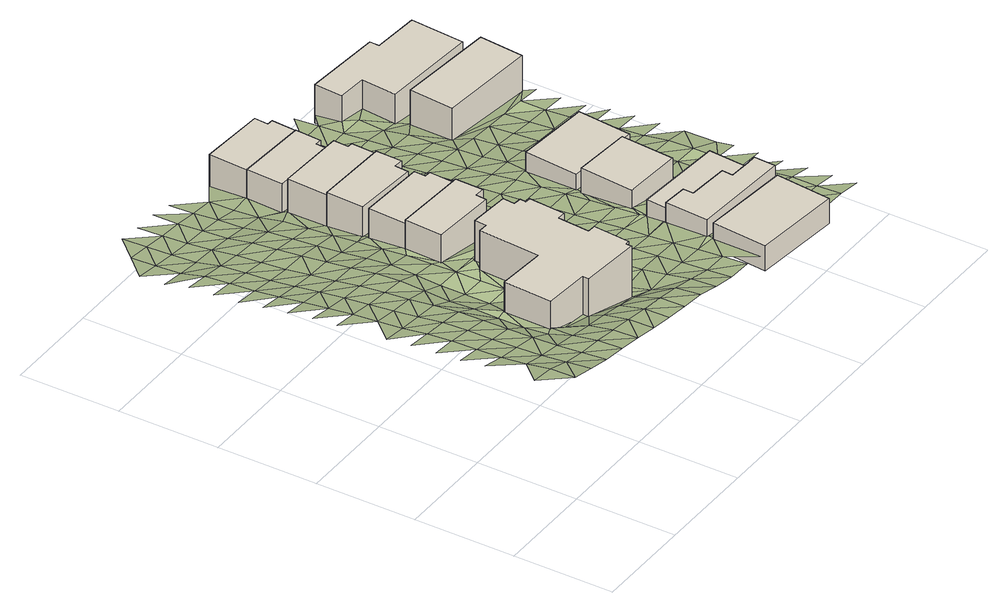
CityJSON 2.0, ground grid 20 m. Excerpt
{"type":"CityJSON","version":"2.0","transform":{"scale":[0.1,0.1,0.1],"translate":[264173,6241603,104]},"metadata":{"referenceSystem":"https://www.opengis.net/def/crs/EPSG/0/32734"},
"CityObjects":{
"building1":{"type":"Building","attributes":{"address":"50 Kylemore Road Universtity Estate Cape Town","building":"house","building:levels":"3","footprint":{"type":"Polygon"},"plus_code":"C9XHX4XH+X6W","ground_height":115.5,"building_height":9.7,"roof_height":125.2},"geometry":[{"type":"Solid","lod":"1","boundaries":[[[[0,1,2,3]],[[1,4,5,2]],[[4,6,7,5]],[[6,8,9,7]],[[8,10,11,9]],[[10,12,13,11]],[[12,14,15,13]],[[14,16,17,15]],[[16,18,19,17]],[[18,20,21,19]],[[20,22,23,21]],[[22,24,25,23]],[[24,26,27,25]],[[26,28,29,27]],[[28,30,31,29]],[[30,32,33,31]],[[32,34,35,33]],[[34,36,37,35]],[[36,38,39,37]],[[38,0,3,39]],[[3,2,5,7,9,11,13,15,17,19,21,23,25,27,29,31,33,35,37,39]],[[38,36,34,32,30,28,26,24,22,20,18,16,14,12,10,8,6,4,1,0]]]]}]},
"building2":{"type":"Building","attributes":{"address":"44 Kylemore Road Universtity Estate Cape Town","building":"house","building:levels":"2","footprint":{"type":"Polygon"},"plus_code":"C9XJXHX3+X9X","ground_height":115.7,"building_height":6.9,"roof_height":122.6},"geometry":[{"type":"Solid","lod":"1","boundaries":[[[[40,41,42,43,44,45]],[[41,46,47,43,42]],[[46,48,49,47]],[[48,50,51,49]],[[50,52,53,51]],[[52,40,45,44,53]],[[44,43,47,49,51,53]],[[52,50,48,46,41,40]]]]}]},
"building3":{"type":"Building","attributes":{"address":"42 Kylemore Road Universtity Estate Cape Town","building":"house","building:levels":"2","footprint":{"type":"Polygon"},"plus_code":"C9XJXRXP+XXX","ground_height":114.9,"building_height":6.9,"roof_height":121.8},"geometry":[{"type":"Solid","lod":"1","boundaries":[[[[54,55,56,45]],[[55,57,58,56]],[[57,59,60,58]],[[59,61,62,60]],[[61,63,42,62]],[[63,54,45,42]],[[45,56,58,60,62,42]],[[63,61,59,57,55,54]]]]}]},
"building4":{"type":"Building","attributes":{"address":"40 Kylemore Road Universtity Estate Cape Town","building":"house","building:levels":"2","footprint":{"type":"Polygon"},"plus_code":"C9XMXVXH+X9V","ground_height":114.4,"building_height":6.9,"roof_height":121.3},"geometry":[{"type":"Solid","lod":"1","boundaries":[[[[64,65,66,67,68,69]],[[65,70,71,67,66]],[[70,72,73,71]],[[72,74,75,73]],[[74,76,77,75]],[[76,64,69,68,77]],[[68,67,71,73,75,77]],[[76,74,72,70,65,64]]]]}]},
"building5":{"type":"Building","attributes":{"address":"38 Kylemore Road Universtity Estate Cape Town","building":"house","building:levels":"2","footprint":{"type":"Polygon"},"plus_code":"C9XPX3XF+XMR","ground_height":113.9,"building_height":6.9,"roof_height":120.8},"geometry":[{"type":"Solid","lod":"1","boundaries":[[[[78,79,80,69]],[[79,81,82,80]],[[81,83,84,82]],[[83,85,86,84]],[[85,87,66,86]],[[87,78,69,66]],[[69,80,82,84,86,66]],[[87,85,83,81,79,78]]]]}]},
"building6":{"type":"Building","attributes":{"address":"36 Kylemore Road Universtity Estate Cape Town","building":"house","building:levels":"2","footprint":{"type":"Polygon"},"plus_code":"C9XQX4XG+X7V","ground_height":111.7,"building_height":6.9,"roof_height":118.6},"geometry":[{"type":"Solid","lod":"1","boundaries":[[[[88,89,90,91,92,93]],[[89,94,95,91,90]],[[94,96,97,95]],[[96,98,99,97]],[[98,100,101,99]],[[100,88,93,92,101]],[[92,91,95,97,99,101]],[[100,98,96,94,89,88]]]]}]},
"building7":{"type":"Building","attributes":{"address":"34 Kylemore Road Universtity Estate Cape Town","building":"house","building:levels":"2","footprint":{"type":"Polygon"},"plus_code":"C9XQXCXV+X4R","ground_height":111.6,"building_height":6.9,"roof_height":118.5},"geometry":[{"type":"Solid","lod":"1","boundaries":[[[[102,103,104,93]],[[103,105,106,104]],[[105,107,108,106]],[[107,109,110,108]],[[109,111,90,110]],[[111,102,93,90]],[[93,104,106,108,110,90]],[[111,109,107,105,103,102]]]]}]},
"building8":{"type":"Building","attributes":{"address":"37 Kylemore Road Universtity Estate Cape Town","building":"house","building:levels":"1","footprint":{"type":"Polygon"},"plus_code":"CFX8X4X5+XXX","ground_height":114.3,"building_height":4.1,"roof_height":118.4},"geometry":[{"type":"Solid","lod":"1","boundaries":[[[[112,113,114,115]],[[113,116,117,114]],[[116,118,119,117]],[[118,112,115,119]],[[115,114,117,119]],[[118,116,113,112]]]]}]},
"building9":{"type":"Building","attributes":{"address":"35 Kylemore Road Universtity Estate Cape Town","building":"house","building:levels":"1","footprint":{"type":"Polygon"},"plus_code":"CFX6XWX5+X6W","ground_height":114.3,"building_height":4.1,"roof_height":118.4},"geometry":[{"type":"Solid","lod":"1","boundaries":[[[[120,121,122,123,124,125]],[[121,126,127,128,123,122]],[[126,129,130,131,128,127]],[[129,132,133,134,131,130]],[[132,135,136,137,134,133]],[[135,138,139,137,136]],[[138,140,141,139]],[[140,142,143,141]],[[142,120,125,124,143]],[[124,123,128,131,134,137,139,141,143]],[[142,140,138,135,132,129,126,121,120]]]]}]},
"building10":{"type":"Building","attributes":{"address":"33 Kylemore Road Universtity Estate Cape Town","building":"house","building:levels":"1","footprint":{"type":"Polygon"},"plus_code":"CFXFXXX5+XFV","ground_height":113.2,"building_height":4.1,"roof_height":117.3},"geometry":[{"type":"Solid","lod":"1","boundaries":[[[[144,145,133,136]],[[145,146,130,133]],[[146,147,127,130]],[[147,148,122,127]],[[148,149,125,122]],[[149,150,151,125]],[[150,152,153,151]],[[152,144,136,153]],[[136,133,130,127,122,125,151,153]],[[152,150,149,148,147,146,145,144]]]]}]},
"building11":{"type":"Building","attributes":{"address":"31 Kylemore Road Universtity Estate Cape Town","building":"house","building:levels":"1","footprint":{"type":"Polygon"},"plus_code":"CFX7XPX8+XWV","ground_height":113.5,"building_height":4.1,"roof_height":117.6},"geometry":[{"type":"Solid","lod":"1","boundaries":[[[[154,155,156,157]],[[155,158,159,156]],[[158,160,161,159]],[[160,154,157,161]],[[157,156,159,161]],[[160,158,155,154]]]]}]},
"building12":{"type":"Building","attributes":{"address":"2 Westfort Road Universtity Estate Cape Town","building":"house","building:levels":"1","footprint":{"type":"Polygon"},"plus_code":"CFXCXVXW+XRV","ground_height":111.3,"building_height":4.1,"roof_height":115.4},"geometry":[{"type":"Solid","lod":"1","boundaries":[[[[162,163,164,165]],[[163,166,167,164]],[[166,168,169,167]],[[168,162,165,169]],[[165,164,167,169]],[[168,166,163,162]]]]}]},
"building13":{"type":"Building","attributes":{"address":"1 Westfort Road University Estate Cape Town","building":"house","building:levels":"2","footprint":{"type":"Polygon"},"plus_code":"CFXVXCXJ+X9V","ground_height":107.5,"building_height":6.9,"roof_height":114.4},"geometry":[{"type":"Solid","lod":"1","boundaries":[[[[170,171,172,173]],[[171,174,175,172]],[[174,176,177,175]],[[176,170,173,177]],[[173,172,175,177]],[[176,174,171,170]]]]}]},
"building14":{"type":"Building","attributes":{"address":"23 Kylemore Road University Estate Cape Town","building":"house","building:levels":"2","footprint":{"type":"Polygon"},"plus_code":"CFXRXVX2+X2W","ground_height":106.4,"building_height":6.9,"roof_height":113.3},"geometry":[{"type":"Solid","lod":"1","boundaries":[[[[178,179,180,181]],[[179,182,183,180]],[[182,184,185,183]],[[184,186,187,185]],[[186,188,189,187]],[[188,190,191,189]],[[190,192,193,191]],[[192,178,181,193]],[[181,180,183,185,187,189,191,193]],[[192,190,188,186,184,182,179,178]]]]}]},
"terrain1":{"type":"TINRelief","geometry":[{"type":"CompositeSurface","lod":"1","boundaries":[[[194,195,196]],[[197,196,195]],[[198,199,197]],[[200,195,194]],[[197,195,200]],[[201,202,198]],[[194,203,200]],[[204,198,197]],[[205,201,206]],[[204,197,200]],[[201,198,207]],[[208,209,206]],[[203,210,200]],[[204,207,198]],[[206,201,211]],[[212,213,208]],[[200,214,204]],[[207,211,201]],[[212,215,213]],[[200,210,214]],[[216,208,206]],[[211,216,206]],[[204,217,207]],[[204,214,218]],[[212,208,219]],[[215,220,221]],[[211,207,217]],[[216,219,208]],[[217,204,218]],[[214,210,222]],[[223,220,224]],[[225,215,212]],[[216,211,226]],[[219,227,212]],[[228,218,214]],[[217,226,211]],[[224,229,230]],[[225,212,227]],[[228,214,222]],[[231,220,215]],[[232,219,216]],[[216,226,232]],[[217,218,233]],[[234,229,235]],[[215,225,231]],[[236,218,228]],[[237,224,220]],[[227,219,238]],[[238,219,232]],[[233,218,236]],[[239,226,217]],[[240,228,222]],[[241,242,235]],[[237,220,231]],[[243,229,224]],[[225,227,244]],[[238,245,227]],[[217,233,239]],[[235,229,243]],[[232,226,246]],[[236,228,247]],[[248,249,241]],[[224,237,243]],[[225,244,231]],[[244,227,245]],[[240,247,228]],[[250,233,236]],[[246,238,232]],[[246,226,239]],[[251,241,235]],[[252,248,253]],[[233,250,239]],[[231,254,237]],[[236,255,250]],[[251,235,243]],[[247,255,236]],[[256,245,238]],[[254,231,244]],[[248,241,257]],[[258,259,253]],[[238,246,256]],[[237,260,243]],[[251,257,241]],[[261,239,250]],[[262,247,240]],[[260,237,254]],[[239,261,246]],[[255,263,250]],[[253,248,264]],[[244,245,265]],[[266,267,258]],[[245,256,268]],[[243,269,251]],[[247,262,255]],[[257,264,248]],[[240,270,262]],[[246,261,256]],[[254,244,265]],[[266,271,267]],[[269,243,260]],[[245,268,265]],[[272,258,253]],[[257,251,273]],[[264,272,253]],[[274,250,263]],[[260,254,275]],[[255,276,263]],[[273,251,269]],[[255,262,277]],[[278,256,261]],[[266,258,279]],[[278,268,256]],[[265,275,254]],[[280,264,257]],[[272,279,258]],[[277,276,255]],[[260,281,269]],[[257,273,280]],[[262,270,282]],[[260,275,281]],[[283,271,266]],[[272,264,284]],[[285,265,268]],[[263,276,274]],[[279,286,266]],[[278,287,268]],[[288,273,269]],[[282,277,262]],[[284,264,280]],[[270,289,282]],[[278,261,290]],[[266,286,283]],[[285,268,287]],[[288,269,281]],[[291,275,265]],[[279,272,292]],[[293,276,277]],[[284,294,272]],[[281,275,291]],[[280,273,295]],[[296,290,261]],[[271,283,297]],[[265,285,291]],[[298,273,288]],[[277,282,293]],[[279,292,286]],[[287,278,299]],[[272,294,292]],[[295,284,280]],[[298,295,273]],[[299,278,290]],[[300,288,281]],[[289,301,282]],[[300,281,291]],[[283,286,302]],[[303,294,284]],[[285,287,304]],[[286,292,305]],[[287,299,306]],[[298,288,307]],[[282,308,293]],[[290,296,299]],[[284,295,303]],[[283,302,297]],[[285,304,291]],[[286,305,302]],[[300,307,288]],[[306,304,287]],[[301,308,282]],[[294,309,292]],[[276,293,36]],[[294,303,309]],[[295,298,310]],[[291,311,300]],[[307,312,298]],[[308,313,293]],[[299,296,314]],[[315,305,292]],[[314,306,299]],[[311,291,304]],[[295,310,303]],[[315,292,309]],[[310,298,312]],[[308,301,316]],[[306,314,304]],[[36,293,313]],[[317,307,300]],[[300,311,318]],[[303,319,309]],[[320,302,305]],[[321,305,315]],[[311,304,322]],[[307,317,312]],[[313,308,323]],[[310,319,303]],[[300,318,317]],[[302,320,324]],[[320,305,321]],[[325,304,314]],[[316,323,308]],[[322,318,311]],[[326,322,304]],[[315,309,327]],[[304,325,326]],[[319,327,309]],[[325,314,328]],[[329,318,322]],[[310,312,330]],[[312,317,331]],[[323,332,313]],[[313,332,36]],[[315,333,321]],[[317,318,329]],[[319,310,330]],[[327,333,315]],[[312,331,330]],[[316,334,323]],[[36,0,38]],[[36,332,0]],[[335,322,326]],[[317,329,336]],[[320,321,337]],[[327,319,338]],[[336,331,317]],[[333,339,321]],[[340,0,332]],[[325,335,326]],[[341,332,323]],[[330,338,319]],[[337,342,320]],[[337,321,339]],[[323,334,341]],[[343,330,331]],[[0,340,344]],[[331,336,343]],[[344,345,0]],[[333,327,346]],[[338,347,327]],[[340,332,348]],[[341,349,332]],[[350,345,351]],[[351,352,350]],[[333,346,339]],[[325,353,335]],[[322,335,354]],[[327,347,346]],[[355,343,336]],[[330,356,338]],[[356,330,343]],[[340,348,344]],[[332,349,348]],[[357,341,334]],[[351,358,352]],[[359,345,344]],[[337,339,360]],[[361,347,338]],[[339,346,362]],[[363,351,345]],[[338,356,361]],[[341,364,349]],[[365,355,336]],[[348,359,344]],[[355,365,343]],[[366,337,360]],[[347,361,346]],[[360,339,362]],[[341,357,364]],[[358,351,363]],[[353,367,368]],[[335,353,354]],[[359,363,345]],[[369,370,368]],[[370,369,371]],[[368,370,371]],[[349,372,348]],[[373,353,368]],[[349,364,374]],[[375,346,361]],[[358,376,371]],[[353,373,354]],[[363,376,358]],[[362,346,377]],[[372,359,348]],[[349,374,372]],[[365,336,59]],[[357,378,364]],[[377,346,375]],[[365,379,343]],[[362,377,360]],[[368,371,380]],[[381,382,354]],[[373,368,380]],[[354,373,383]],[[363,359,384]],[[376,385,371]],[[381,354,383]],[[386,374,364]],[[384,359,372]],[[383,382,381]],[[386,364,378]],[[380,371,385]],[[383,373,380]],[[377,387,360]],[[376,363,388]],[[384,389,363]],[[374,390,372]],[[391,374,386]],[[376,388,385]],[[363,389,388]],[[375,361,392]],[[390,384,372]],[[379,365,59]],[[374,391,390]],[[393,383,380]],[[394,40,383]],[[394,383,393]],[[385,395,380]],[[396,389,384]],[[59,397,398]],[[385,388,399]],[[384,390,396]],[[400,401,386]],[[391,386,401]],[[40,402,398]],[[393,380,395]],[[385,399,395]],[[40,394,402]],[[389,403,388]],[[404,379,405]],[[59,406,379]],[[406,59,398]],[[391,407,390]],[[389,396,403]],[[394,393,408]],[[407,391,401]],[[402,406,398]],[[379,406,405]],[[392,409,375]],[[410,399,388]],[[395,408,393]],[[410,388,403]],[[394,411,402]],[[396,390,412]],[[401,413,407]],[[412,390,407]],[[394,408,411]],[[414,405,406]],[[414,64,405]],[[415,395,399]],[[416,399,410]],[[403,396,417]],[[406,402,418]],[[411,419,402]],[[399,416,415]],[[420,396,412]],[[413,401,421]],[[64,414,422]],[[407,413,421]],[[423,408,395]],[[424,410,403]],[[425,79,392]],[[422,79,64]],[[396,420,417]],[[414,406,418]],[[402,419,418]],[[395,415,423]],[[392,79,426]],[[417,424,403]],[[426,409,392]],[[427,411,408]],[[416,410,428]],[[422,426,79]],[[429,409,430]],[[420,412,417]],[[414,431,422]],[[428,410,424]],[[430,409,426]],[[431,414,418]],[[427,408,423]],[[432,419,411]],[[407,421,433]],[[426,434,430]],[[435,424,417]],[[415,416,436]],[[437,416,428]],[[428,424,435]],[[426,422,438]],[[434,88,430]],[[422,431,439]],[[411,427,432]],[[418,419,440]],[[415,436,423]],[[416,437,436]],[[434,441,88]],[[434,426,438]],[[417,442,435]],[[422,439,438]],[[118,421,401]],[[431,418,440]],[[440,419,432]],[[103,88,441]],[[428,435,443]],[[423,444,427]],[[428,443,437]],[[445,446,105]],[[445,105,103]],[[441,434,447]],[[103,441,445]],[[433,448,407]],[[444,423,436]],[[449,439,431]],[[438,447,434]],[[436,437,443]],[[427,450,432]],[[449,431,440]],[[442,417,451]],[[450,427,444]],[[445,441,452]],[[443,453,436]],[[444,436,453]],[[447,454,441]],[[118,433,421]],[[455,438,439]],[[432,456,440]],[[457,439,449]],[[458,435,442]],[[452,459,445]],[[454,452,441]],[[456,432,450]],[[448,460,407]],[[438,455,447]],[[439,457,455]],[[449,440,461]],[[444,453,462]],[[462,450,444]],[[461,440,456]],[[463,454,447]],[[449,464,457]],[[462,456,450]],[[150,451,417]],[[447,455,463]],[[118,448,433]],[[451,458,442]],[[464,449,461]],[[443,160,453]],[[452,454,465]],[[457,466,455]],[[463,467,454]],[[461,456,468]],[[469,118,470]],[[457,464,466]],[[468,456,462]],[[471,452,465]],[[465,454,467]],[[472,463,455]],[[460,448,118]],[[458,451,473]],[[472,455,466]],[[461,474,464]],[[468,475,461]],[[118,469,460]],[[463,476,467]],[[466,464,474]],[[468,462,477]],[[473,451,150]],[[476,463,472]],[[461,475,474]],[[469,478,479]],[[480,460,469]],[[473,481,458]],[[482,453,160]],[[480,142,460]],[[458,481,160]],[[472,466,483]],[[484,465,467]],[[467,476,485]],[[120,142,486]],[[487,480,469]],[[474,483,466]],[[488,475,468]],[[486,489,120]],[[467,485,484]],[[477,490,468]],[[469,479,487]],[[489,150,120]],[[491,160,481]],[[492,142,480]],[[473,150,493]],[[476,472,494]],[[481,473,495]],[[483,496,472]],[[468,490,488]],[[462,162,477]],[[497,474,475]],[[465,484,498]],[[480,487,492]],[[142,499,486]],[[494,485,476]],[[481,495,491]],[[489,493,150]],[[472,496,494]],[[473,493,495]],[[160,491,482]],[[483,474,500]],[[499,489,486]],[[475,488,497]],[[142,492,499]],[[477,501,490]],[[487,479,502]],[[503,484,485]],[[500,496,483]],[[497,500,474]],[[504,493,489]],[[491,505,482]],[[485,494,506]],[[491,495,505]],[[506,503,485]],[[488,490,507]],[[492,487,508]],[[489,499,504]],[[484,503,509]],[[501,507,490]],[[162,501,477]],[[493,510,495]],[[496,511,494]],[[511,496,500]],[[499,492,512]],[[493,504,510]],[[482,505,513]],[[494,514,506]],[[488,515,497]],[[507,516,488]],[[500,497,515]],[[505,495,517]],[[514,494,511]],[[518,482,513]],[[503,506,519]],[[520,504,499]],[[488,516,515]],[[517,495,510]],[[518,162,482]],[[507,501,521]],[[514,519,506]],[[505,522,513]],[[501,162,521]],[[510,504,523]],[[522,505,517]],[[516,507,524]],[[162,518,521]],[[525,518,513]],[[521,524,507]],[[515,526,500]],[[525,513,522]],[[510,527,517]],[[515,516,528]],[[516,524,528]],[[529,527,510]],[[530,521,518]],[[531,518,525]],[[522,517,532]],[[515,528,526]],[[530,518,531]],[[527,532,517]],[[533,524,521]],[[525,522,532]],[[521,530,533]],[[514,511,534]],[[526,535,500]],[[528,524,536]],[[525,537,531]],[[536,526,528]],[[536,524,533]],[[531,538,530]],[[539,533,530]],[[526,536,540]],[[536,533,541]],[[540,535,526]],[[542,540,536]],[[534,511,170]],[[543,544,545]],[[546,535,540]],[[545,544,547]],[[179,544,543]],[[548,545,547]],[[544,179,547]],[[179,549,547]]]}]}
},
"vertices":[
[443,174,105],[449,248,105],[449,248,212],[443,174,212],[432,249,105],[432,249,212],[437,313,105],[437,313,212],[454,312,105],[454,312,212],[459,385,105],[459,385,212],[448,386,105],[448,386,212],[449,398,105],[449,398,212],[433,400,105],[433,400,212],[435,424,105],[435,424,212],[354,430,105],[354,430,212],[352,406,105],[352,406,212],[334,407,105],[334,407,212],[325,283,105],[325,283,212],[228,290,105],[228,290,212],[221,192,105],[221,192,212],[313,185,105],[313,185,212],[312,172,105],[312,172,212],[434,163,105],[434,163,212],[434,174,105],[434,174,212],
[471,543,103],[323,551,103],[323,551,178],[323,551,186],[471,543,186],[471,543,178],[318,475,103],[318,475,186],[448,466,103],[448,466,186],[450,488,103],[450,488,186],[470,486,103],[470,486,186],
[471,543,93],[474,597,93],[474,597,178],[461,598,93],[461,598,178],[462,621,93],[462,621,178],[327,628,93],[327,628,178],[323,551,93],
[484,712,76],[335,718,76],[335,718,168],[335,718,173],[484,712,173],[484,712,168],[332,643,76],[332,643,173],[462,633,76],[462,633,173],[464,661,76],[464,661,173],[483,660,76],[483,660,173],
[484,712,71],[486,763,71],[486,763,168],[476,764,71],[476,764,168],[477,794,71],[477,794,168],[339,800,71],[339,800,168],[335,718,71],
[495,882,59],[351,890,59],[351,890,145],[351,890,146],[495,882,146],[495,882,145],[347,816,59],[347,816,146],[478,809,59],[478,809,146],[479,831,59],[479,831,146],[492,830,59],[492,830,146],
[495,882,57],[498,932,57],[498,932,145],[486,933,57],[486,933,145],[488,961,57],[488,961,145],[356,969,57],[356,969,145],[351,890,57],
[648,133,92],[637,21,92],[637,21,144],[648,133,144],[815,4,92],[815,4,144],[826,116,92],[826,116,144],
[832,178,84],[785,181,84],[785,181,133],[785,181,144],[832,178,144],[832,178,133],[787,203,84],[787,203,133],[787,203,144],[704,209,84],[704,209,133],[704,209,144],[705,230,84],[705,230,133],[705,230,144],[655,234,84],[655,234,133],[655,234,144],[649,146,84],[649,146,144],[848,134,84],[848,134,144],[850,178,84],[850,178,144],
[655,234,80],[705,230,80],[704,209,80],[787,203,80],[785,181,80],[832,178,80],[838,261,80],[838,261,133],[658,274,80],[658,274,133],
[673,417,74],[664,309,74],[664,309,136],[673,417,136],[782,300,74],[782,300,136],[790,408,74],[790,408,136],
[839,526,54],[689,539,54],[689,539,114],[839,526,114],[679,430,54],[679,430,114],[829,417,54],[829,417,114],
[947,794,24],[750,812,24],[750,812,104],[947,794,104],[742,722,24],[742,722,104],[939,705,24],[939,705,104],
[932,821,13],[940,929,13],[940,929,93],[932,821,93],[846,936,13],[846,936,93],[847,955,13],[847,955,93],[689,967,13],[689,967,93],[685,910,13],[685,910,93],[744,905,13],[744,905,93],[739,835,13],[739,835,93],
[54,36,212],[54,86,210],[3,86,217],[54,136,202],[54,186,197],[3,186,209],[104,86,195],[54,236,194],[3,236,202],[104,36,201],[104,136,190],[3,286,199],[54,286,193],[104,186,188],[54,336,189],[3,336,195],[154,36,189],[104,236,186],[54,386,182],[3,386,189],[154,86,185],[54,436,177],[104,286,185],[154,186,179],[154,136,181],[104,336,183],[54,486,173],[3,486,181],[204,36,183],[3,536,176],[54,536,167],[104,436,169],[154,236,178],[104,386,176],[204,86,180],[54,586,160],[3,586,169],[104,486,164],[154,286,176],[204,186,156],[3,636,161],[54,636,153],[204,136,172],[104,536,159],[154,336,175],[204,236,151],[254,36,175],[54,686,147],[3,686,153],[104,586,152],[154,436,164],[154,386,170],[204,286,151],[254,86,173],[54,736,143],[3,736,150],[221,192,156],[104,636,145],[3,786,146],[54,786,139],[154,486,159],[254,136,163],[204,336,152],[104,686,139],[54,836,126],[3,836,134],[154,536,154],[228,290,151],[304,86,165],[254,186,138],[104,736,135],[204,436,152],[54,886,123],[3,886,132],[204,386,149],[154,586,146],[304,36,166],[54,936,121],[104,786,131],[154,636,139],[313,185,135],[204,486,154],[312,172,135],[304,136,155],[254,336,133],[104,836,120],[154,686,132],[204,536,150],[354,86,157],[104,936,114],[154,736,128],[254,436,133],[104,886,116],[254,386,133],[204,586,143],[354,36,158],[304,286,133],[254,486,136],[154,836,116],[354,136,145],[154,786,123],[204,686,130],[325,283,133],[104,986,112],[204,636,137],[304,336,133],[254,536,138],[404,36,151],[154,936,107],[204,736,125],[304,436,132],[154,886,111],[304,386,132],[254,586,133],[404,86,150],[204,786,120],[254,686,121],[304,486,130],[254,636,127],[404,136,133],[334,407,131],[204,836,110],[454,36,146],[304,586,123],[304,536,128],[254,736,117],[204,936,103],[204,886,107],[318,475,130],[454,86,141],[154,986,105],[354,430,130],[354,436,130],[254,786,113],[352,406,131],[323,551,128],[304,686,113],[304,636,119],[454,136,118],[254,836,102],[504,36,133],[404,436,129],[327,628,119],[254,936,95],[304,736,109],[254,886,100],[454,186,105],[504,86,130],[204,986,102],[332,643,112],[454,236,106],[449,248,106],[304,836,94],[304,786,105],[504,186,112],[504,136,121],[432,249,106],[454,286,106],[437,313,108],[435,424,120],[448,466,113],[354,636,112],[335,718,104],[554,36,123],[454,312,108],[504,236,108],[304,936,89],[339,800,100],[304,886,90],[504,286,104],[554,86,119],[404,636,105],[254,986,93],[433,400,114],[449,398,114],[448,386,114],[454,386,114],[459,385,114],[554,186,111],[454,436,120],[554,136,116],[347,816,88],[504,336,102],[351,890,88],[604,36,121],[462,633,93],[504,436,101],[454,486,113],[450,488,113],[470,486,113],[554,236,107],[504,386,102],[604,86,117],[356,969,80],[554,336,98],[554,286,102],[604,186,108],[604,136,113],[477,794,79],[504,486,94],[504,536,90],[554,436,93],[604,236,104],[461,598,96],[474,597,96],[554,386,95],[637,21,121],[648,133,112],[504,586,87],[604,286,100],[464,661,93],[483,660,83],[504,636,83],[649,146,112],[554,486,87],[478,809,79],[604,336,95],[554,536,84],[655,234,105],[654,136,112],[504,686,80],[604,436,87],[604,386,91],[658,274,100],[554,636,76],[554,586,80],[654,236,105],[704,136,106],[504,736,76],[604,486,82],[654,286,100],[476,764,79],[504,786,71],[604,536,78],[654,336,96],[479,831,61],[492,830,61],[554,686,73],[604,586,74],[754,136,98],[504,836,61],[664,309,100],[654,436,86],[654,386,91],[554,786,64],[554,736,67],[604,636,69],[504,886,59],[704,286,96],[673,417,86],[654,486,82],[504,936,57],[488,961,58],[554,836,53],[804,136,92],[604,686,65],[654,536,77],[754,286,89],[554,936,48],[679,430,84],[554,886,50],[604,786,56],[654,586,70],[604,736,60],[782,300,82],[504,986,58],[848,134,89],[654,636,64],[689,539,75],[604,836,47],[654,686,60],[604,936,40],[654,736,56],[604,886,43],[704,586,66],[854,86,91],[815,4,105],[554,986,46],[654,786,51],[804,286,82],[704,686,55],[704,636,58],[654,836,46],[754,536,67],[854,36,92],[904,36,89],[854,136,89],[804,336,75],[829,417,64],[704,736,49],[654,936,39],[654,886,42],[854,186,84],[904,86,86],[754,636,53],[854,236,80],[754,586,60],[804,386,74],[904,136,86],[854,286,75],[704,836,38],[854,336,72],[704,786,47],[754,686,48],[654,986,35],[904,186,79],[742,722,39],[804,536,58],[954,36,81],[685,910,41],[904,236,73],[854,386,70],[704,886,41],[804,586,51],[954,86,78],[689,967,31],[904,286,71],[750,812,33],[954,136,75],[854,436,64],[739,835,33],[804,686,43],[804,636,47],[904,336,70],[854,486,60],[744,905,35],[954,186,71],[854,536,54],[904,386,68],[954,236,68],[854,586,46],[904,436,59],[854,686,39],[950,319,62],[854,636,42],[954,286,65],[904,536,51],[904,486,55],[954,386,58],[904,586,41],[932,821,15],[939,705,31],[904,636,37],[954,436,54],[954,486,51],[954,536,46],[904,686,37],[954,586,35],[954,636,32],[846,936,22],[854,936,22],[847,955,22],[954,686,31],[904,936,15],[903,986,2],[904,986,2]
]}
